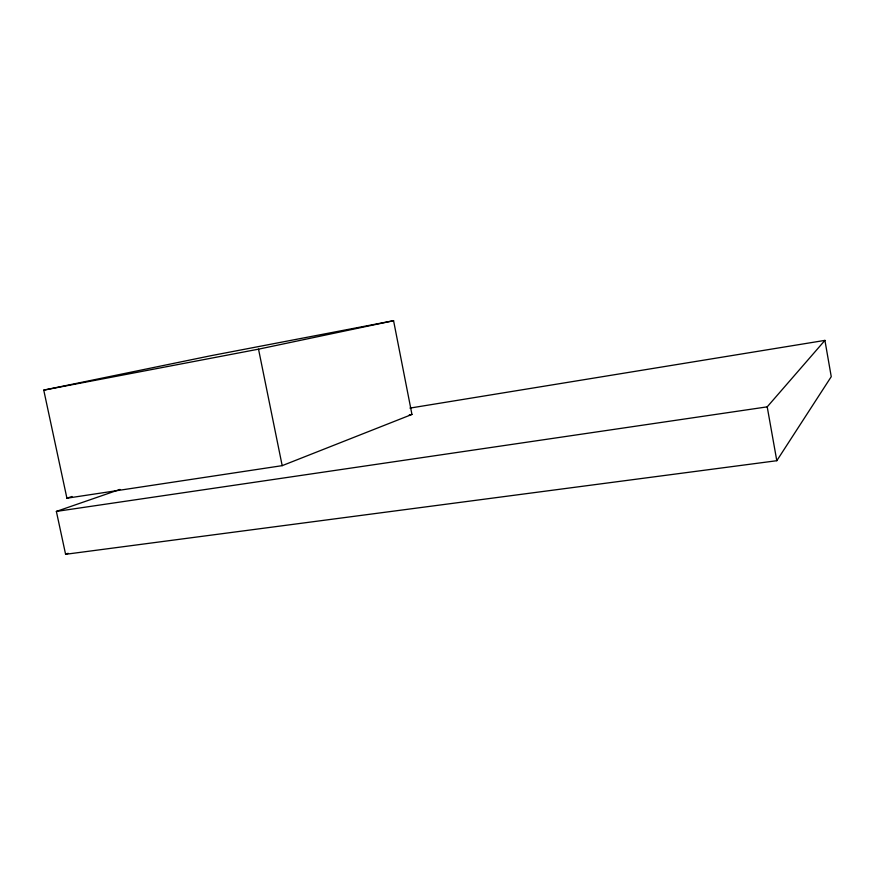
<?xml version="1.0" encoding="UTF-8"?>
<svg xmlns="http://www.w3.org/2000/svg" width="875" height="875" viewBox="0 0 875 875"><rect width="100%" height="100%" fill="white"/><g stroke="black" fill="none" stroke-linecap="round" stroke-linejoin="round"><path stroke-width="1.31" d="M119.963 489.431L56.372 511.416L65.592 554.291L776.803 460.709L831.25 376.666L824.917 340.386L409.948 408.1M56.372 511.416L767.211 406.853L824.917 340.386M65.592 554.291L68.119 553.284M282.188 465.653L411.95 414.433L393.575 320.709L211.006 355.688L43.75 390.13L66.916 498.203L282.188 465.653L258.53 349.169L43.75 390.13M66.916 498.203L72.067 496.475M258.53 349.169L393.575 320.709M409.27 414.859L411.95 414.433M767.211 406.853L776.803 460.709"/></g></svg>
